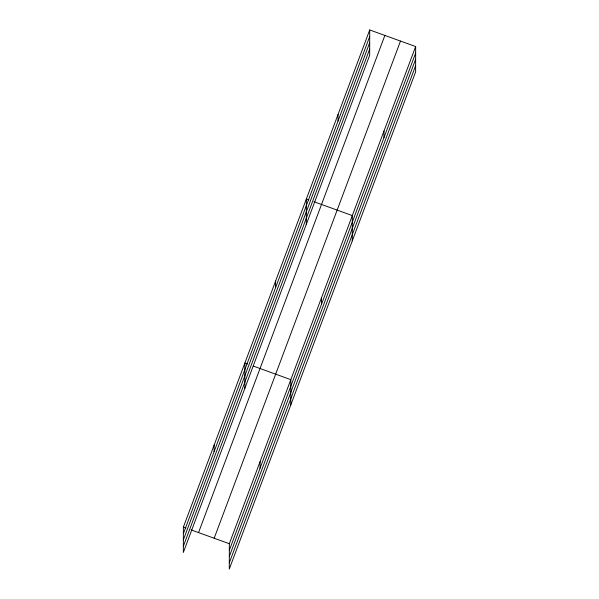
<?xml version="1.0" encoding="UTF-8"?>
<svg xmlns="http://www.w3.org/2000/svg" width="599" height="599" viewBox="0 0 599 599"><rect width="100%" height="100%" fill="white"/><g stroke="black" fill="none" stroke-linecap="round" stroke-linejoin="round"><path stroke-width="0.9" d="M369.71 29.95L183.384 527.113L183.339 552.45L369.665 55.295L369.71 29.95L415.661 46.55L415.616 71.887L229.29 569.05L229.335 543.705L415.661 46.55M214.113 451.624L214.128 445.079M244.826 388.392L244.871 363.046L247.402 363.96M260.063 468.223L260.078 461.672M275.607 287.565L275.615 281.013M290.777 404.984L290.822 379.646L253.295 366.086M306.314 224.326L306.359 198.98L308.889 199.894M321.551 304.165L321.566 297.613M338.023 121.013L338.038 114.469M352.264 240.925L352.309 215.58L313.943 201.721M383.974 137.613L383.989 131.061M183.369 533.657L369.703 36.502M183.361 539.864L369.688 42.701M183.346 546.251L369.68 49.096M198.546 532.586L384.872 35.423M214.172 538.231L400.499 41.069M229.32 550.256L415.646 53.094M229.312 556.456L415.639 59.301M229.297 562.85L415.631 65.688M183.384 527.113L185.907 528.019M190.961 529.845L229.335 543.705"/></g></svg>
